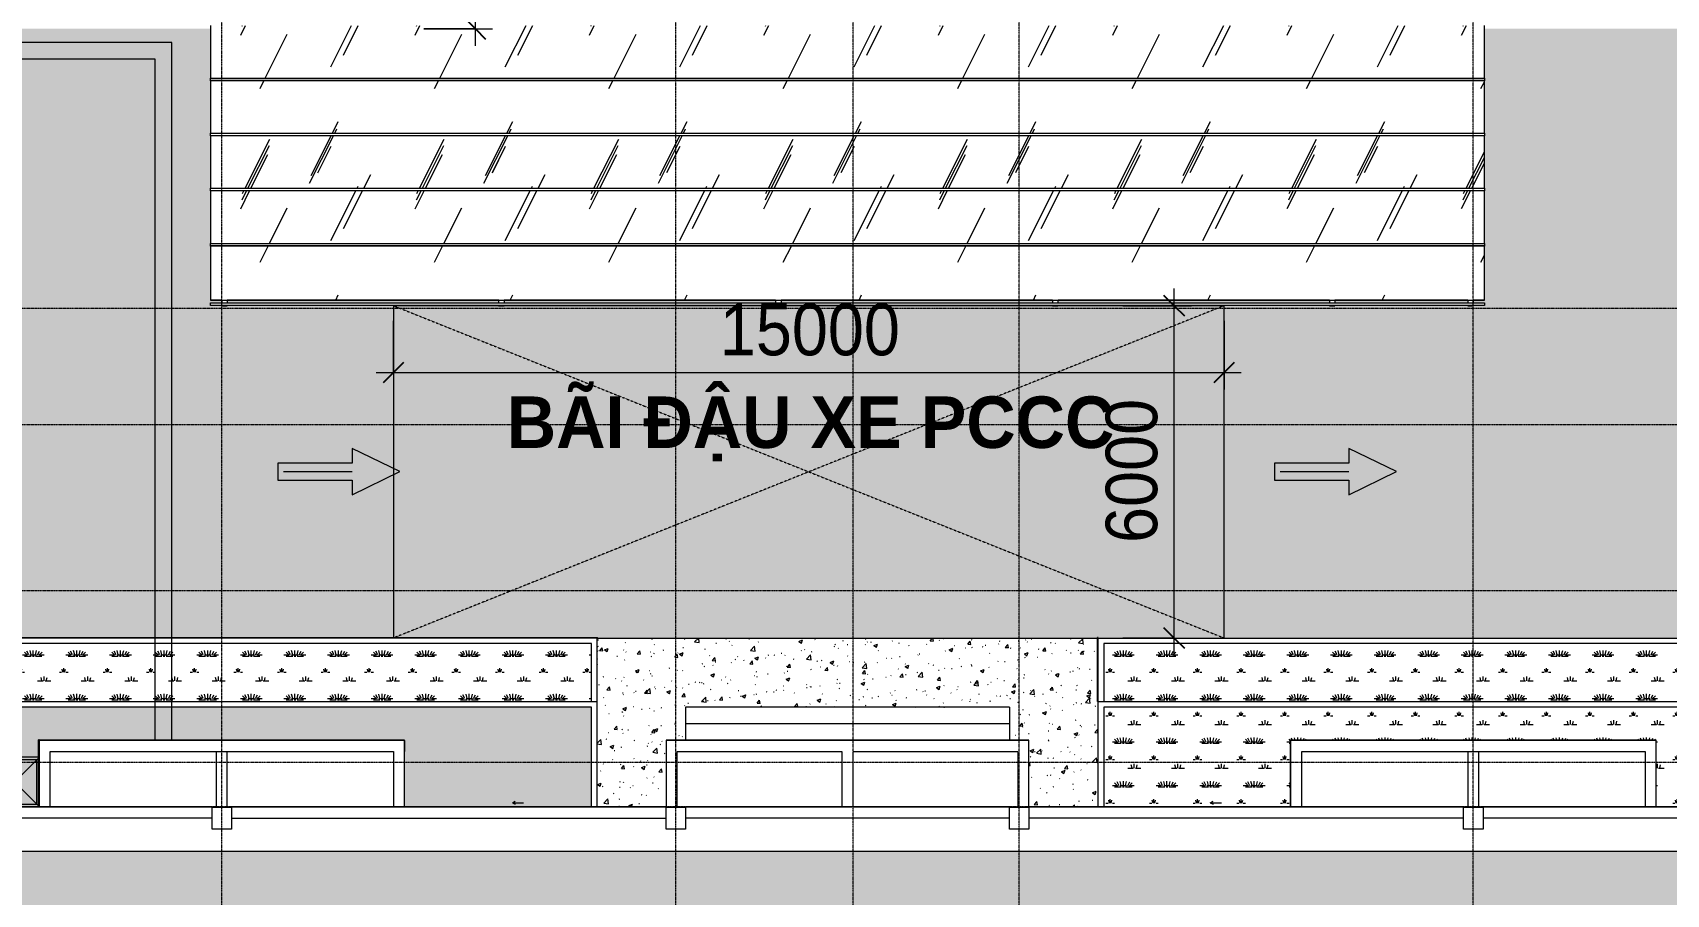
# Model space of a CAD drawing. Header units: millimetres. Extents: x 5117 to 246734, y -48177 to 129208.
# Drawn here: x 65738 to 95238, y 42959 to 58515 of the extents above; entities that cross this region are included whole.
import ezdxf

# ---------------------------------------------------------------- set-up
doc = ezdxf.new("R2010")
doc.units = ezdxf.units.MM
doc.linetypes.add('Dash', pattern=[6, 3, -3])
doc.linetypes.add('Grid Line', pattern=[22.225, 12.7, -3.175, 3.175, -3.175])
for name, color, linetype, lineweight in [('0-1', 7, 'Continuous', 5), ('A-ANNO-DIMS', 211, 'Continuous', 9), ('A-ANNO-DIMS-310', 211, 'Continuous', 9), ('A-ANNO-NOTE', 131, 'Continuous', 9), ('A-FLOR', 192, 'Continuous', 9), ('A-FLOR-1', 7, 'Continuous', 9), ('A-FLOR-PATT', 8, 'Continuous', 9), ('A-FLOR-PATT-2', 9, 'Continuous', 9), ('A-FLOR-PATT-3', 10, 'Continuous', 9), ('A-GLAZ', 151, 'Continuous', 9), ('A-GLAZ-CURT', 52, 'Continuous', 9), ('A-GLAZ-CWMG', 51, 'Continuous', 9), ('A-WALL', 113, 'Continuous', 9), ('C-PRKG', 70, 'Continuous', 9), ('C-PRKG-HDLN', 70, 'Dash', 9), ('G-ANNO-TEXT-1', 7, 'Continuous', 9), ('G-IMPT', 8, 'Continuous', 9), ('M-EQPM', 50, 'Continuous', 9), ('S-BEAM-1', 7, 'Continuous', 9), ('S-COLS', 52, 'Continuous', 9), ('S-COLS-1', 7, 'Continuous', 9), ('S-GRID-1', 1, 'Grid Line', 9), ('S-STRS', 31, 'Continuous', 9)]:
    doc.layers.add(name, color=color, linetype=linetype, lineweight=lineweight)
doc.styles.add('Arial_9', font='arial_0.ttf', dxfattribs={"width": 0.9, "height": 930})
doc.styles.add('Arial_B_3', font='arialbd_0.ttf', dxfattribs={"width": 0.95, "height": 930})
doc.dimstyles.new('1_Dim_chi_tiet_khu_đất_2', dxfattribs={"dimscale": 304.8, "dimtxt": 948.841242, "dimasz": 1.220472, "dimexe": 1.01706, "dimexo": 0.0625, "dimgap": 0.101706, "dimtad": 1, "dimdec": 0, "dimrnd": 5, "dimzin": 0, "dimdsep": 46, "dimtxsty": 'Arial_9', "dimblk1": 'OBLIQUE', "dimblk2": 'OBLIQUE', "dimsah": 1, "dimcen": 0.09, "dimdle": 1.01706, "dimazin": 0, "dimtfac": 1, "dimtdec": 4, "dimtix": 1, "dimtmove": 0, "dimatfit": 3, "dimfxl": 3.051181, "dimfxlon": 1, "dimtvp": 1, "dimtolj": 1, "dimtzin": 0, "dimarcsym": 2})
pattern_1 = [(0, (236.2, 15.75), (787.4, 787.4), [118.11, -23.622, 31.496, -23.622, -590.55]), (0, (236.2, 15.75), (787.4, 787.4), [-196.85, 118.11, -472.44]), (0, (196.85, 39.4), (787.4, 787.4), [78.74, -59.055, 118.11, -59.055, -472.44]), (0, (196.85, 39.4), (787.4, 787.4), [-314.96, 78.74, -393.7]), (0, (472.44, 354.3), (787.4, 787.4), [98.425, -39.37, 98.425, -551.18]), (0, (78.74, 511.8), (787.4, 787.4), [39.37, -78.74, 39.37, -629.92]), (90, (157.5, 511.8), (-787.4, 787.4), [70.866, -716.534]), (90, (393.7, 39.4), (-787.4, 787.4), [78.74, -708.66]), (90, (590.55, 354.3), (-787.4, 787.4), [78.74, -708.66]), (45, (496.06, 31.5), (0, 787.4002), [78.74, -1034.812]), (135, (291.34, 31.5), (-787.4002, 6e-14), [78.74, -1034.812]), (63.435, (472.44, 35.43), (-0.0007, 787.4), [78.74, -1681.94]), (75.964, (433.07, 39.37), (-0.00383, 787.3999), [78.74, -3167.793]), (75.964, (629.92, 354.33), (-0.00383, 787.3999), [62.992, -3183.541]), (75.964, (173.23, 511.81), (-0.00383, 787.3999), [55.118, -3191.415]), (104.036, (354.33, 39.37), (0.00383, 787.3999), [78.74, -3167.793]), (104.036, (551.18, 354.33), (0.00383, 787.3999), [62.992, -3183.541]), (104.036, (141.73, 511.81), (0.00383, 787.3999), [55.118, -3191.415]), (116.565, (314.96, 35.43), (0.0007, 787.4), [78.74, -1681.939])]
pattern_2 = [(63.321, (3699.9, 1092.1), (-0.012, 3133.974), [1096.06, -5918.72]), (63.321, (550.3, 1092.1), (-0.012, 3133.974), [1096.06, -5918.72]), (63.321, (5207.6, 1697.6), (-0.012, 3133.974), [1096.06, -5918.72]), (63.321, (2058, 1697.6), (-0.012, 3133.974), [1096.06, -5918.72]), (63.321, (4979.4, 1483.8), (-0.012, 3133.974), [1096.06, -5918.72]), (63.321, (1829.8, 1483.8), (-0.012, 3133.974), [1096.06, -5918.72]), (63.321, (4746.8, 2707.9), (-0.012, 3133.974), [532.735, -6482.04]), (63.321, (1597.2, 2707.9), (-0.012, 3133.974), [532.735, -6482.04]), (63.321, (4594.7, 2518.5), (-0.012, 3133.974), [1096.06, -5918.72]), (63.321, (1445, 2518.5), (-0.012, 3133.974), [1096.06, -5918.72]), (63.321, (4621.5, 2654.5), (-0.012, 3133.974), [1096.06, -5918.72]), (63.321, (1471.9, 2654.5), (-0.012, 3133.974), [1096.06, -5918.72]), (63.321, (3350.8, 2057.8), (-0.012, 3133.974), [1096.06, -5918.72]), (63.321, (201.2, 2057.8), (-0.012, 3133.974), [1096.06, -5918.72]), (63.321, (3377.6, 2218.1), (-0.012, 3133.974), [1096.06, -5918.72]), (63.321, (228, 2218.1), (-0.012, 3133.974), [1096.06, -5918.72]), (63.321, (3384.9, 2333.7), (-0.012, 3133.974), [1096.06, -5918.72]), (63.321, (235.3, 2333.7), (-0.012, 3133.974), [1096.06, -5918.72])]

# ---------------------------------------------------------------- blocks, each defined once
blk = doc.blocks.new('NCV_TKTC_KET CAU_rvt-1-TKCS_MB TỔNG THỂ MÁI')
at = {"layer": 'A-FLOR-1'}
for p, q in [((72453, 45737), (65853, 45737)), ((65853, 45737), (65853, 44537)), ((72453, 44537), (72453, 45737)), ((83728, 45737), (77178, 45737)), ((77178, 45737), (77178, 44537)), ((83728, 44537), (83728, 45737)), ((95053, 45737), (88453, 45737)), ((88453, 45737), (88453, 44537)), ((95053, 44537), (95053, 45737)), ((65853, 44546), (65853, 44537)), ((112053, 44535), (48853, 44535)), ((77178, 44537), (72453, 44537)), ((48053, 43735), (112853, 43735))]:
    blk.add_line(p, q, dxfattribs=at)
at = {"layer": 'S-BEAM-1'}
for p, q in [((66053, 45737), (65853, 45737)), ((65853, 45737), (65853, 44537)), ((72453, 45737), (66053, 45737)), ((72453, 45737), (72453, 45537)), ((77378, 45737), (77178, 45737)), ((77178, 45737), (77178, 44537)), ((83728, 45737), (77378, 45737)), ((83728, 45537), (83728, 45737)), ((88653, 45737), (88453, 45737)), ((88453, 45737), (88453, 44537)), ((95053, 45737), (88653, 45737)), ((95053, 45537), (95053, 45737)), ((66053, 44537), (66053, 45537)), ((66053, 45537), (72253, 45537)), ((69053, 45537), (69253, 45537)), ((69053, 45537), (69053, 44537)), ((69253, 44537), (69253, 45537)), ((72253, 45537), (72253, 44536)), ((72453, 44536), (72453, 45537)), ((77378, 44537), (77378, 45537)), ((77378, 45537), (80352, 45537)), ((80352, 45537), (80352, 44537)), ((80552, 44537), (80552, 45537)), ((80552, 45537), (83528, 45537)), ((83528, 45537), (83528, 44537)), ((83728, 44537), (83728, 45537)), ((88653, 44537), (88653, 45537)), ((88653, 45537), (94853, 45537)), ((91653, 45537), (91853, 45537)), ((91653, 45537), (91653, 44537)), ((91853, 44537), (91853, 45537)), ((94853, 45537), (94853, 44537)), ((95053, 44537), (95053, 45537)), ((68978, 44537), (61128, 44537)), ((61128, 44337), (68978, 44337)), ((68978, 44337), (68978, 44537)), ((69328, 44536), (69328, 44336)), ((77178, 44536), (69328, 44536)), ((69328, 44336), (77178, 44336)), ((77178, 44336), (77178, 44536)), ((77528, 44537), (77528, 44337)), ((83378, 44537), (77528, 44537)), ((77528, 44337), (83378, 44337)), ((83378, 44337), (83378, 44537)), ((83728, 44537), (83728, 44337)), ((91578, 44537), (83728, 44537)), ((83728, 44337), (91578, 44337)), ((91578, 44337), (91578, 44537)), ((91928, 44537), (91928, 44337)), ((99778, 44537), (91928, 44537)), ((91928, 44337), (99778, 44337))]:
    blk.add_line(p, q, dxfattribs=at)
at = {"layer": 'S-COLS-1'}
for p, q in [((68978, 44535), (69328, 44535)), ((68978, 44135), (68978, 44535)), ((69328, 44535), (69328, 44135)), ((77178, 44535), (77528, 44535)), ((77178, 44135), (77178, 44535)), ((77528, 44535), (77528, 44135)), ((83378, 44535), (83728, 44535)), ((83378, 44135), (83378, 44535)), ((83728, 44535), (83728, 44135)), ((91578, 44535), (91928, 44535)), ((91578, 44135), (91578, 44535)), ((91928, 44535), (91928, 44135)), ((69328, 44135), (68978, 44135)), ((77528, 44135), (77178, 44135)), ((83728, 44135), (83378, 44135)), ((91928, 44135), (91578, 44135))]:
    blk.add_line(p, q, dxfattribs=at)
blk = doc.blocks.new('BAI XE PCCC - BAI XE PCCC-1475173-TKCS_MB TỔNG THỂ MÁI')
at = {"layer": 'C-PRKG'}
for p, q in [((0, 6000), (0, 10)), ((1900, 6000), (0, 6000)), ((6900, 6000), (2000, 6000)), ((11900, 6000), (7000, 6000)), ((15000, 6000), (12000, 6000)), ((15000, 0), (15000, 6000)), ((3685, 0), (12715, 0))]:
    blk.add_line(p, q, dxfattribs=at)
at = {"layer": 'C-PRKG-HDLN'}
for p, q in [((0, 6000), (15000, 0)), ((15000, 6000), (25, 10))]:
    blk.add_line(p, q, dxfattribs=at)
blk = doc.blocks.new('TKTC_XREF_260130_MB TUM MAI - TKTC_XREF_260130_MB TUM MAI_dwg-4167669-TKCS_MB TỔNG THỂ MÁI')
at = {"layer": 'G-IMPT', "flags": 128}
for points in [[(-130699, -816632), (-130699, -815432), (-137299, -815432), (-137299, -816631)], [(-119424, -816631), (-119424, -815432), (-125974, -815432), (-125974, -816632)], [(-108099, -816631), (-108099, -815432), (-114699, -815432), (-114699, -816631)]]:
    blk.add_lwpolyline(points, dxfattribs=at)
blk = doc.blocks.new('TKTC_XREF_260130_MB TUM MAI - TKTC_XREF_251221_MB TUM MAI-2041484-TKCS_MB TỔNG THỂ MÁI')
blk.add_blockref('TKTC_XREF_260130_MB TUM MAI - TKTC_XREF_260130_MB TUM MAI_dwg-4167669-TKCS_MB TỔNG THỂ MÁI', (169499, 843934))
blk = doc.blocks.new('TKTC_NAP THAM BE NUOC NGAM_260130 - TKTC_XREF_260130_NAP THAM BE NUOC NGAM_dwg-4013458-TKCS_MB TỔNG THỂ MÁI')
at = {"layer": 'G-IMPT'}
for p, q in [((-134909, 153915), (-149699, 153915)), ((-134909, 141315), (-134909, 153915)), ((-149699, 153255), (-148857, 152413)), ((-148817, 153256), (-149661, 152413)), ((-142334, 149190), (-148509, 149190)), ((-149101, 141006), (-148217, 140123)), ((-148217, 141006), (-149101, 140123)), ((-138191, 141006), (-137319, 140135)), ((-137319, 140995), (-138191, 140123))]:
    blk.add_line(p, q, dxfattribs=at)
at = {"layer": 'G-IMPT', "flags": 128}
for points in [[(-149699, 153615), (-142334, 153615), (-142334, 149190), (-148509, 149190)], [(-149699, 153615), (-142334, 153615), (-142334, 149190)], [(-135209, 141315), (-135209, 153615), (-142034, 153615), (-142034, 148890), (-148509, 148890)], [(-148809, 152413), (-148809, 153265), (-149699, 153265)], [(-148209, 140115), (-148209, 141015), (-149109, 141015), (-149109, 140115)], [(-137319, 141015), (-138199, 141015), (-138199, 140115)]]:
    blk.add_lwpolyline(points, dxfattribs=at)
for points in [[(-149659, 152415), (-148859, 152415), (-148859, 153215), (-149659, 153215)], [(-149059, 140165), (-148259, 140165), (-148259, 140965), (-149059, 140965)], [(-138149, 140165), (-137349, 140165), (-137349, 140965), (-138149, 140965)]]:
    blk.add_lwpolyline(points, close=True, dxfattribs=at)
blk = doc.blocks.new('TKTC_NAP THAM BE NUOC NGAM_260130 - NẮP THĂM BỂ NƯỚC NGẦM-2336355-TKCS_MB TỔNG THỂ MÁI')
blk.add_blockref('TKTC_NAP THAM BE NUOC NGAM_260130 - TKTC_XREF_260130_NAP THAM BE NUOC NGAM_dwg-4013458-TKCS_MB TỔNG THỂ MÁI', (150009, -139815))
blk = doc.blocks.new('TRỤ ĐỂ XE - TRỤ ĐỂ XE-2599187-TKCS_MB TỔNG THỂ MÁI')
at = {"layer": 'S-COLS'}
for p, q in [((50, 4000), (-50, 4000)), ((-50, 3899), (-50, 3951)), ((50, 3899), (50, 3951))]:
    blk.add_line(p, q, dxfattribs=at)
blk = doc.blocks.new('Rectangular Mullion - 40 x 80mm-2342301-TKCS_MB TỔNG THỂ MÁI')
at = {"layer": 'A-GLAZ-CWMG'}
for p, q in [((68948, 53595), (68948, 53635)), ((68948, 53635), (91953, 53635)), ((68948, 53587), (68948, 53595)), ((68948, 53595), (91953, 53595)), ((91953, 53587), (68948, 53587)), ((91953, 53635), (91953, 53595)), ((91953, 53595), (91953, 53587))]:
    blk.add_line(p, q, dxfattribs=at)
blk = doc.blocks.new('System Panel - Glazed-V26-TKCS_MB TỔNG THỂ MÁI')
at = {"layer": 'A-GLAZ-CURT'}
h = blk.add_hatch(dxfattribs=at)
h.set_pattern_fill('FP_34', color=256, style=0, pattern_type=2)
h.set_pattern_definition(pattern_2)
h.paths.add_polyline_path([(79203, 57696), (91953, 57696), (91953, 58643), (68948, 58643), (68948, 57696), (74264, 57696)])
for p, q in [((68948, 58643), (68948, 57696)), ((91953, 57696), (91953, 58643))]:
    blk.add_line(p, q, dxfattribs=at)
blk = doc.blocks.new('System Panel - Glazed-V27-TKCS_MB TỔNG THỂ MÁI')
at = {"layer": 'A-GLAZ-CURT'}
h = blk.add_hatch(dxfattribs=at)
h.set_pattern_fill('FP_34', color=256, style=0, pattern_type=2)
h.set_pattern_definition(pattern_2)
h.paths.add_polyline_path([(84142, 56701), (91953, 56701), (91953, 57648), (68948, 57648), (68948, 56701), (74264, 56701)])
for p, q in [((68948, 57648), (68948, 56701)), ((91953, 56701), (91953, 57648))]:
    blk.add_line(p, q, dxfattribs=at)
blk = doc.blocks.new('System Panel - Glazed-V28-TKCS_MB TỔNG THỂ MÁI')
at = {"layer": 'A-GLAZ-CURT'}
h = blk.add_hatch(dxfattribs=at)
h.set_pattern_fill('FP_34', color=256, style=0, pattern_type=2)
h.set_pattern_definition(pattern_2)
h.paths.add_polyline_path([(84142, 55706), (91953, 55706), (91953, 56653), (68948, 56653), (68948, 55706), (74264, 55706)])
for p, q in [((68948, 56653), (68948, 55706)), ((91953, 55706), (91953, 56653))]:
    blk.add_line(p, q, dxfattribs=at)
blk = doc.blocks.new('System Panel - Glazed-V29-TKCS_MB TỔNG THỂ MÁI')
at = {"layer": 'A-GLAZ-CURT'}
h = blk.add_hatch(dxfattribs=at)
h.set_pattern_fill('FP_34', color=256, style=0, pattern_type=2)
h.set_pattern_definition(pattern_2)
h.paths.add_polyline_path([(84142, 54711), (91953, 54711), (91953, 55658), (68948, 55658), (68948, 54711), (74264, 54711)])
for p, q in [((68948, 55658), (68948, 54711)), ((91953, 54711), (91953, 55658))]:
    blk.add_line(p, q, dxfattribs=at)
blk = doc.blocks.new('Rectangular Mullion - 40 x 80mm-2342299-TKCS_MB TỔNG THỂ MÁI')
at = {"layer": 'A-GLAZ-CWMG'}
for p, q in [((68948, 58651), (68948, 58691)), ((68948, 58691), (91953, 58691)), ((68948, 58643), (68948, 58651)), ((68948, 58651), (91953, 58651)), ((91953, 58643), (68948, 58643)), ((91953, 58691), (91953, 58651)), ((91953, 58651), (91953, 58643))]:
    blk.add_line(p, q, dxfattribs=at)
blk = doc.blocks.new('System Panel - Glazed-V30-TKCS_MB TỔNG THỂ MÁI')
at = {"layer": 'A-GLAZ-CURT'}
h = blk.add_hatch(dxfattribs=at)
h.set_pattern_fill('FP_34', color=256, style=0, pattern_type=2)
h.set_pattern_definition(pattern_2)
h.paths.add_polyline_path([(69324, 53688), (91953, 53688), (91953, 54663), (68948, 54663), (68948, 53688)])
for p, q in [((68948, 54663), (68948, 53688)), ((91953, 53688), (91953, 54663)), ((68948, 53688), (91953, 53688)), ((68948, 53688), (68948, 53687)), ((69153, 53687), (68948, 53687)), ((74153, 53687), (69253, 53687)), ((79153, 53687), (74253, 53687)), ((84153, 53687), (79253, 53687)), ((89153, 53687), (84253, 53687)), ((91653, 53687), (89253, 53687)), ((91953, 53687), (91753, 53687)), ((91953, 53688), (91953, 53687))]:
    blk.add_line(p, q, dxfattribs=at)
blk = doc.blocks.new('1_FAMILY RVT - W01-WxH 1400x1400xmm-389822-TKCS_MB TỔNG THỂ MÁI')
at = {"layer": 'A-GLAZ'}
for q in [(299.2, 197.79), (299.2, 146.99), (451.6, 172.39)]:
    blk.add_line((248.4, 172.39), q, dxfattribs=at)
blk = doc.blocks.new('TKTC_QUAT HUT KHOI_260130 - TKTC_QUAT HUT KHOI_260130_dwg-4168555-TKCS_MB TỔNG THỂ MÁI')
at = {"layer": 'G-IMPT', "flags": 128}
blk.add_lwpolyline([(112042, 45740), (107977, 45740), (107977, 44541), (103252, 44541), (103252, 45741), (99779, 45741), (99779, 44541), (95052, 44541), (95052, 45741), (88452, 45741), (88452, 44541), (83727, 44541), (83727, 45741), (77177, 45741), (77177, 44541), (72452, 44541), (72452, 45741), (65852, 45741), (65852, 44541)], dxfattribs=at)
blk = doc.blocks.new('TKTC_QUAT HUT KHOI_260130 - TKTC_QUAT HUT KHOI_260130-2046036-TKCS_MB TỔNG THỂ MÁI')
blk.add_blockref('TKTC_QUAT HUT KHOI_260130 - TKTC_QUAT HUT KHOI_260130_dwg-4168555-TKCS_MB TỔNG THỂ MÁI', (-33652, -17239))
blk = doc.blocks.new('TKTC_BON NUOC MAI_260130 - TKTC_BON NUOC MAI_260130_dwg-3426650-TKCS_MB TỔNG THỂ MÁI')
at = {"layer": 'G-IMPT', "flags": 128}
blk.add_lwpolyline([(-91109, -815433), (-95174, -815433), (-95174, -816632), (-99899, -816632), (-99899, -815432), (-103373, -815432), (-103373, -816632), (-108099, -816632), (-108099, -815432), (-114699, -815432), (-114699, -816632), (-119424, -816632), (-119424, -815432), (-125974, -815432), (-125974, -816632), (-130699, -816632), (-130699, -815432), (-137299, -815432), (-137299, -816632), (-142024, -816632)], dxfattribs=at)
blk = doc.blocks.new('TKTC_BON NUOC MAI_260130 - TKTC_BON NUOC MAI_260130-2047084-TKCS_MB TỔNG THỂ MÁI')
blk.add_blockref('TKTC_BON NUOC MAI_260130 - TKTC_BON NUOC MAI_260130_dwg-3426650-TKCS_MB TỔNG THỂ MÁI', (169499, 843934))
blk = doc.blocks.new('DIMBLOCK9-TKCS_MB TỔNG THỂ MÁI')
at = {"layer": 'A-ANNO-DIMS-310', "lineweight": 25}
for p, q in [((86352, 53586), (86166, 53772)), ((86352, 53586), (86538, 53400)), ((86352, 47586), (86166, 47772)), ((86352, 47586), (86538, 47400))]:
    blk.add_line(p, q, dxfattribs=at)
at = {"layer": 'A-ANNO-DIMS-310'}
for p, q in [((86352, 47276), (86352, 53896)), ((85422, 53586), (86662, 53586)), ((86352, 53586), (85422, 53586)), ((85422, 47586), (86662, 47586)), ((86352, 47586), (85422, 47586))]:
    blk.add_line(p, q, dxfattribs=at)
at = {"layer": 'A-ANNO-DIMS-310', "color": 0, "insert": (85114, 49302), "char_height": 930, "width": 3083, "attachment_point": 1, "rotation": 90, "line_spacing_factor": 0.941778, "style": 'Arial_9'}
blk.add_mtext('6000', dxfattribs=at)
blk = doc.blocks.new('_Oblique')
at = {"color": 0, "linetype": 'ByBlock', "lineweight": -2}
blk.add_line((-0.5, -0.5), (0.5, 0.5), dxfattribs=at)
blk = doc.blocks.new('DIMBLOCK10-TKCS_MB TỔNG THỂ MÁI')
at = {"layer": 'A-ANNO-DIMS-310'}
for p, q in [((72253, 53312), (72253, 52072)), ((72253, 52382), (72253, 53312)), ((87253, 53312), (87253, 52072)), ((87253, 52382), (87253, 53312)), ((71943, 52382), (87563, 52382))]:
    blk.add_line(p, q, dxfattribs=at)
at = {"layer": 'A-ANNO-DIMS-310', "lineweight": 25}
for p, q in [((72253, 52382), (72439, 52568)), ((87253, 52382), (87439, 52568)), ((72253, 52382), (72067, 52196)), ((87253, 52382), (87067, 52196))]:
    blk.add_line(p, q, dxfattribs=at)
at = {"layer": 'A-ANNO-DIMS-310', "color": 0, "insert": (78147, 53620), "char_height": 930, "width": 3853.76, "attachment_point": 1, "line_spacing_factor": 0.941778, "style": 'Arial_9'}
blk.add_mtext('15000', dxfattribs=at)
blk = doc.blocks.new('MUI TEN - Moc lat gach-622134-TKCS_MB TỔNG THỂ MÁI')
at = {"layer": 'A-ANNO-NOTE'}
blk.add_hatch(color=256, dxfattribs=at).paths.add_polyline_path([(-0.511, 2.7), (-1.367, 2.7), (-0.011, 5.48), (1.345, 2.7), (0.489, 2.7), (0.489, -1.628), (-0.511, -1.628)])
for p, q in [((-0.011, 5.48), (-1.367, 2.7)), ((1.345, 2.7), (-0.011, 5.48)), ((-1.367, 2.7), (-0.511, 2.7)), ((-0.511, 2.7), (-0.511, -1.628)), ((-0.011, -1.298), (-0.011, 2.7)), ((0.489, -1.628), (0.489, 2.7)), ((0.489, 2.7), (1.345, 2.7)), ((-0.511, -1.628), (0.489, -1.628))]:
    blk.add_line(p, q, dxfattribs=at)
blk = doc.blocks.new('DIMBLOCK38-TKCS_MB TỔNG THỂ MÁI')
at = {"layer": 'A-ANNO-DIMS-310', "lineweight": 25}
for p, q in [((73732, 75436), (73546, 75622)), ((73732, 75436), (73918, 75250)), ((73732, 58586), (73546, 58772)), ((73732, 58586), (73918, 58400))]:
    blk.add_line(p, q, dxfattribs=at)
at = {"layer": 'A-ANNO-DIMS-310'}
for p, q in [((73732, 58276), (73732, 75746)), ((72802, 75436), (74042, 75436)), ((73732, 75436), (72802, 75436)), ((72802, 58586), (74042, 58586)), ((73732, 58586), (72802, 58586))]:
    blk.add_line(p, q, dxfattribs=at)
at = {"layer": 'A-ANNO-DIMS-310', "color": 0, "insert": (72494, 65406), "char_height": 930, "width": 3853.76, "attachment_point": 1, "rotation": 90, "line_spacing_factor": 0.941778, "style": 'Arial_9'}
blk.add_mtext('16850', dxfattribs=at)

msp = doc.modelspace()

# ---------------------------------------------------------------- hatches: boundary and pattern name
at = {"layer": 'A-FLOR-PATT'}
h = msp.add_hatch(dxfattribs=at)
h.set_pattern_fill('FP_14', color=256, style=0, pattern_type=2)
h.set_pattern_definition(pattern_1)
h.paths.add_polyline_path([(61127.6, 46437.4), (75827.6, 46437.4), (75827.6, 47486.3), (61127.6, 47486.3)])
h = msp.add_hatch(dxfattribs=at)
h.set_pattern_fill('FP_14', color=256, style=0, pattern_type=2)
h.set_pattern_definition(pattern_1)
h.paths.add_polyline_path([(98958.7, 46437.4), (99767.6, 46437.4), (99767.6, 47486.3), (85077.6, 47486.3), (85077.6, 46437.4), (94019.6, 46437.4)])
h = msp.add_hatch(dxfattribs=at)
h.set_pattern_fill('FP_14', color=256, style=0, pattern_type=2)
h.set_pattern_definition(pattern_1)
h.paths.add_polyline_path([(75827.6, 44536.9), (75827.6, 46337.4), (55452.6, 46337.4), (55452.6, 45136.9), (53452.6, 45136.9), (53452.6, 44536.9), (57652.6, 44536.9), (57652.6, 45737.4), (61127.6, 45735.3), (61127.6, 44537.4), (65852.6, 44537.4), (65852.6, 44546.1), (65842.6, 44546.1), (65842.6, 45747.4), (65852.6, 45747.4), (65852.6, 45737.4), (72452.6, 45736.9), (72452.6, 44536.9), (74263.5, 44536.9)])
h = msp.add_hatch(dxfattribs=at)
h.set_pattern_fill('FP_14', color=256, style=0, pattern_type=2)
h.set_pattern_definition(pattern_1)
h.paths.add_polyline_path([(85077.6, 44536.9), (88452.6, 44536.9), (88452.6, 45737.4), (95052.6, 45736.9), (95052.6, 44536.9), (99767.6, 44537.9), (99767.6, 46337.4), (85077.6, 46337.4)])
at = {"layer": 'A-FLOR-PATT-2'}
h = msp.add_hatch(dxfattribs=at)
h.set_pattern_fill('FP_1', color=256, style=0, pattern_type=2)
h.set_pattern_definition([(0, (0, 0), (2519.68, 629.92), [103.937, -1785.823, 103.937, -1785.823, -10078.72]), (0, (0, 0), (2519.68, 629.92), [-3779.52, 103.937, -3675.583, 103.937, -1785.823, -4409.44]), (0, (0, 0), (2519.68, 629.92), [-9448.8, 103.937, -1155.903, 103.937, -3045.663]), (120, (944.9, 314.96), (-1805.3667, 1867.147), [103.937, -1785.823, 103.937, -11864.543]), (120, (944.9, 314.96), (-1805.3667, 1867.147), [-1993.697, -1785.823, 103.937, -3675.583, -6299.2]), (120, (944.9, 314.96), (-1805.3667, 1867.147), [-7559.04, 103.937, -1785.823, 103.937, -4305.503]), (120, (944.9, 314.96), (-1805.3667, 1867.147), [-9552.737, -1155.903, 103.937, -3045.663]), (240, (1259.84, 1574.8), (-714.3133, -2497.067), [103.937, -1785.823, 103.937, -11864.543]), (240, (1259.84, 1574.8), (-714.3133, -2497.067), [-1993.697, -1785.823, 103.937, -3675.583, -6299.2]), (240, (1259.84, 1574.8), (-714.3133, -2497.067), [-7559.04, 103.937, -1785.823, 103.937, -4305.503]), (240, (1259.84, 1574.8), (-714.3133, -2497.067), [-9552.737, -1155.903, 103.937, -3045.663])])
h.paths.add_polyline_path([(116902.6, 18036.9), (126450.6, 18036.9), (126450.6, 33076.9), (119902.6, 33076.9), (119902.6, 37786.9), (126450.6, 37786.9), (126450.6, 77435.3), (119062.6, 77435.3), (119062.6, 70736.9), (114152.6, 70736.9), (114152.6, 77435.3), (106750.6, 77435.3), (106750.6, 70561.9), (108250.6, 70561.9), (108250.6, 54161.9), (112852.7, 54161.9), (112852.7, 53461.9), (112952.6, 53461.9), (112952.6, 52471.9), (116462.6, 52471.9), (116462.6, 44727), (112852.6, 44727), (112852.6, 43735.3), (48052.7, 43735.3), (48052.7, 44727), (44442.6, 44727), (44442.6, 52471.9), (47952.6, 52471.9), (47952.6, 53461.9), (48052.7, 53461.9), (48052.7, 54161.9), (52652.6, 54161.9), (52652.6, 70561.9), (54152.6, 70561.9), (54152.6, 77436.9), (46762.4, 77436.9), (46762.4, 70736.9), (41852.6, 70736.9), (41852.6, 77435.3), (34450.6, 77435.3), (34450.6, 37786.9), (41002.6, 37786.9), (41002.6, 37796.9), (41012.6, 37796.9), (41012.6, 33076.9), (41002.6, 33076.9), (41002.6, 33086.9), (34450.6, 33086.9), (34450.6, 18037.4), (44002.6, 18037.4), (44002.6, 25337.4), (76452.6, 25337.4), (76452.6, 33536.9), (76442.6, 33537.2), (76442.6, 33546.9), (84387.6, 33546.9), (84387.6, 25337.4), (116902.6, 25337.4), (116902.6, 18342.4)])
h.paths.add_polyline_path([(116252.6, 52961.9), (115852.6, 52961.9), (115852.6, 53461.9), (116352.6, 53461.9), (116352.6, 52961.9), (116252.6, 52961.9)])
h.paths.add_polyline_path([(44652.5, 52961.9), (44552.5, 52961.9), (44552.5, 53461.9), (45052.6, 53461.9), (45052.6, 52961.9), (44652.6, 52961.9)])
h.paths.add_polyline_path([(116252.6, 53061.9), (116252.6, 53061.9), (116252.6, 53361.9)])
h.paths.add_polyline_path([(44652.5, 53061.9), (44652.6, 53062), (44652.5, 53361.3)])
h = msp.add_hatch(dxfattribs=at)
h.set_pattern_fill('FP_2', color=256, style=0, pattern_type=2)
h.set_pattern_definition([(50, (0, 0), (2259.083, -197.644), [236.22, -2598.42]), (355, (0, 0), (-437.01, 2369.104), [188.976, -2078.736]), (100.451, (188.3, -16.5), (1822.088, 2171.446), [200.756, -2208.317]), (46.184, (0, 630), (3361.38, -521.33), [354.33, -3897.63]), (96.636, (280, 586.5), (2943.79, 3068.1), [301.134, -3312.475]), (351.184, (0, 630), (2943.82, 3068.07), [283.464, -3118.104]), (21, (315, 472.4), (1880.018, -1268.089), [236.22, -2598.42]), (326, (315, 472.4), (766.346, 2283.932), [188.976, -2078.736]), (71.451, (471.6, 366.8), (2646.372, 1015.824), [200.756, -2208.317]), (37.5, (0, 0), (38.299, 1048.482), [103.937, -1949.602, 103.937, -2006.295, -2086.61]), (37.5, (0, 0), (38.299, 1048.482), [-4163.77, 103.937, -1982.673]), (7.5, (0, 0), (828.564, 1242.239), [103.937, -1099.21, 103.937, -1902.358, -795.274]), (7.5, (0, 0), (828.564, 1242.239), [-3209.442, 103.937, -691.337]), (327.5, (-702.4, 0), (1681.327, -71.0387), [103.937, -683.463, 103.937, -2352.751, -3259.836]), (327.5, (-702.4, 0), (1681.327, -71.0387), [-3244.088, 103.937, -3155.9]), (317.5, (-1017.3, 0), (1836.803, 315.291), [103.937, -919.683, 103.937, -1527.556, -2314.956]), (317.5, (-1017.3, 0), (1836.803, 315.291), [-2655.113, 103.937, -2211.02])])
h.paths.add_polyline_path([(116902.6, 18036.9), (126450.6, 18036.9), (126450.6, 33076.9), (119902.6, 33076.9), (119902.6, 37786.9), (126450.6, 37786.9), (126450.6, 77435.3), (119062.6, 77435.3), (119062.6, 70736.9), (114152.6, 70736.9), (114152.6, 77435.3), (106750.6, 77435.3), (106750.6, 70561.9), (108250.6, 70561.9), (108250.6, 54161.9), (112852.7, 54161.9), (112852.7, 53461.9), (112952.6, 53461.9), (112952.6, 52471.9), (116462.6, 52471.9), (116462.6, 44727), (112852.6, 44727), (112852.6, 43735.3), (48052.7, 43735.3), (48052.7, 44727), (44442.6, 44727), (44442.6, 52471.9), (47952.6, 52471.9), (47952.6, 53461.9), (48052.7, 53461.9), (48052.7, 54161.9), (52652.6, 54161.9), (52652.6, 70561.9), (54152.6, 70561.9), (54152.6, 77436.9), (46762.4, 77436.9), (46762.4, 70736.9), (41852.6, 70736.9), (41852.6, 77435.3), (34450.6, 77435.3), (34450.6, 37786.9), (41002.6, 37786.9), (41002.6, 37796.9), (41012.6, 37796.9), (41012.6, 33076.9), (41002.6, 33076.9), (41002.6, 33086.9), (34450.6, 33086.9), (34450.6, 18037.4), (44002.6, 18037.4), (44002.6, 25337.4), (76452.6, 25337.4), (76452.6, 33536.9), (76442.6, 33537.2), (76442.6, 33546.9), (84387.6, 33546.9), (84387.6, 25337.4), (116902.6, 25337.4), (116902.6, 18342.4)])
h.paths.add_polyline_path([(116252.6, 52961.9), (115852.6, 52961.9), (115852.6, 53461.9), (116352.6, 53461.9), (116352.6, 52961.9), (116252.6, 52961.9)])
h.paths.add_polyline_path([(44652.5, 52961.9), (44552.5, 52961.9), (44552.5, 53461.9), (45052.6, 53461.9), (45052.6, 52961.9), (44652.6, 52961.9)])
h.paths.add_polyline_path([(116252.6, 53061.9), (116252.6, 53061.9), (116252.6, 53361.9)])
h.paths.add_polyline_path([(44652.5, 53061.9), (44652.6, 53062), (44652.5, 53361.3)])
at = {"layer": 'A-FLOR-PATT-3'}
h = msp.add_hatch(dxfattribs=at)
h.set_pattern_fill('FP_6', color=256, style=0, pattern_type=2)
h.set_pattern_definition([(50, (0, 0), (677.7247, -59.293), [70.866, -779.526]), (355, (0, 0), (-131.1036, 710.731), [56.693, -623.621]), (100.451, (56.5, -4.94), (546.6267, 651.434), [60.227, -662.495]), (46.184, (0, 189), (1008.414, -156.3987), [106.299, -1169.289]), (96.636, (84, 175.9), (883.1375, 920.431), [90.34, -993.743]), (351.184, (0, 189), (883.146, 920.423), [85.039, -935.431]), (21, (94.5, 141.73), (564.0056, -380.4262), [70.866, -779.526]), (326, (94.5, 141.7), (229.9034, 685.1796), [56.693, -623.621]), (71.451, (141.5, 110), (793.912, 304.7473), [60.227, -662.495]), (37.5, (0, 0), (11.4894, 314.54497), [10.394, -605.668, 10.394, -622.676, -625.983]), (37.5, (0, 0), (11.4894, 314.54497), [-1249.131, 10.394, -615.589]), (7.5, (0, 0), (248.5691, 372.672), [10.394, -350.55, 10.394, -591.495, -238.582]), (7.5, (0, 0), (248.5691, 372.672), [-962.833, 10.394, -228.189]), (327.5, (-210.7, 0), (504.39837, -21.31163), [10.394, -225.826, 10.394, -726.613, -977.951]), (327.5, (-210.7, 0), (504.39837, -21.31163), [-973.226, 10.394, -967.557]), (317.5, (-305.2, 0), (551.0412, 94.5872), [10.394, -296.692, 10.394, -479.054, -694.487]), (317.5, (-305.2, 0), (551.0412, 94.5872), [-796.534, 10.394, -684.093])])
h.paths.add_polyline_path([(85087.1, 47586.3), (99767.6, 47586.3), (99767.6, 47596.3), (100252.6, 47596.3), (100251.8, 50547.9), (100142.6, 50547.9), (100142.6, 50557.9), (100152.6, 50557.9), (100152.6, 55286.3), (98752.6, 55286.3), (98752.6, 55276.3), (98618, 55286.3), (98527.8, 55301.6), (98396.2, 55342.4), (98296.3, 55386.3), (98203.3, 55439.6), (98114.1, 55504.5), (98029, 55582.7), (97958.5, 55662.8), (97891.5, 55759.7), (97840.8, 55852.4), (97798.3, 55956), (97763.7, 56086), (97748.9, 56174.4), (97742.6, 56286.3), (97752.6, 56286.3), (97752.6, 58586.3), (91952.6, 58586.3), (91952.6, 53686.5), (91752.6, 53686.5), (91752.6, 53635.1), (91952.6, 53635.1), (91952.6, 53587.3), (68947.6, 53587.3), (68947.6, 53635.1), (69152.6, 53635.1), (69152.6, 53686.5), (68947.6, 53687.7), (68947.6, 58586.3), (63162.6, 58585.7), (63162.6, 56286.3), (63152.6, 56151.7), (63134.7, 56052.9), (63096.4, 55929.9), (63052.6, 55830), (62991, 55725.3), (62928.2, 55640.9), (62854.8, 55561.4), (62772, 55489.4), (62681.2, 55426.3), (62583.5, 55373.3), (62480.2, 55331.3), (62352.8, 55297.5), (62262.4, 55282.5), (62152.6, 55276.3), (62152.6, 55286.3), (60752.6, 55286.3), (60752.6, 50547.9), (60652.6, 50547.9), (60655.5, 47596.3), (75937.6, 47596.3), (75937.6, 47586.3), (84967.6, 47586.3), (84967.6, 47596.3), (84977.6, 47596.3), (84977.6, 47586.3), (85077.6, 47586.3)])
h.paths.add_polyline_path([(79152.6, 53635.1), (79152.6, 53686.5), (74252.6, 53686.5), (74252.6, 53635.1), (74263.5, 53635.1)])
h.paths.add_polyline_path([(89252.6, 53635.1), (91652.6, 53635.1), (91652.6, 53686.5), (89252.6, 53686.5)])
h.paths.add_polyline_path([(89152.6, 53635.1), (89152.6, 53686.5), (84252.6, 53686.5), (84252.6, 53635.1), (89080.6, 53635.1)])
h.paths.add_polyline_path([(74152.6, 53635.1), (74152.6, 53686.5), (69252.6, 53686.5), (69252.6, 53635.1), (69324.5, 53635.1)])
h.paths.add_polyline_path([(84141.6, 53635.1), (84152.6, 53635.1), (84152.6, 53686.5), (79252.6, 53686.5), (79252.6, 53635.1)])
h = msp.add_hatch(dxfattribs=at)
h.set_pattern_fill('FP_28', color=256, style=0, pattern_type=2)
h.set_pattern_definition([(49.939, (0, 262.6), (677.7246, -59.1715), [70.777, -778.546]), (355.011, (0, 262.6), (-131.108, 709.2066), [56.692, -623.611]), (100.473, (56.5, 257.67), (546.6257, 650.0375), [60.102, -661.122]), (46.123, (0, 451.2), (1008.415, -156.0565), [106.18, -1167.984]), (96.65, (84, 438.2), (883.14, 918.455), [90.149, -991.641]), (351.203, (0, 451.2), (883.14, 918.455), [85.035, -935.384]), (20.959, (94.5, 404), (564.006, -379.6104), [70.847, -779.312]), (326.057, (94.5, 404), (229.9034, 683.711), [56.655, -623.203]), (71.414, (141.5, 372.4), (793.911, 304.0953), [60.111, -661.219]), (37.441, (0, 262.6), (11.4879, 313.8707), [10.385, -605.187, 10.385, -622.182, -625.486]), (37.441, (0, 262.6), (11.4879, 313.8707), [-1248.14, 10.385, -615.101]), (7.484, (0, 262.6), (248.5694, 371.8719), [10.393, -350.538, 10.393, -591.473, -238.573]), (7.484, (0, 262.6), (248.5694, 371.8719), [-962.798, 10.393, -228.18]), (327.556, (-210.7, 262.6), (504.3984, -21.26294), [10.387, -225.687, 10.387, -1703.509]), (327.556, (-210.7, 262.6), (504.3984, -21.26294), [-246.461, -726.163, 10.387, -966.959]), (317.561, (-305.2, 262.6), (551.0414, 94.382), [10.384, -296.402, 10.384, -1172.393]), (317.561, (-305.2, 262.6), (551.0414, 94.382), [-317.169, -478.586, 10.384, -683.424])])
h.paths.add_polyline_path([(84141.6, 44536.9), (84977.6, 44536.9), (84977.6, 46437.4), (84967.6, 46437.4), (84967.6, 47586.3), (75927.6, 47586.3), (75927.6, 44536.9), (77177.6, 44536.9), (77177.6, 45737.4), (77527.6, 45737.4), (77527.6, 46336.9), (83377.6, 46336.9), (83377.6, 45737.4), (83727.6, 45736.9), (83727.6, 44536.9)])

# ---------------------------------------------------------------- linework, layer by layer
at = {"layer": 'A-FLOR'}
for p, q in [((75937.6, 47586.3), (84967.6, 47586.3)), ((88452.6, 44536.9), (88452.6, 45737.4))]:
    msp.add_line(p, q, dxfattribs=at)
at = {"layer": 'A-WALL'}
for p, q in [((75927.6, 47586.3), (54652.6, 47586.3)), ((55452.6, 47596.3), (75937.6, 47596.3)), ((75927.6, 47586.3), (75927.6, 44536.9)), ((75937.6, 47586.3), (75937.6, 47596.3)), ((84967.6, 46437.4), (84967.6, 47596.3)), ((84977.6, 47596.3), (84967.6, 47596.3)), ((84977.6, 44536.9), (84977.6, 47586.3)), ((84977.6, 47586.3), (99767.6, 47586.3)), ((75827.6, 47486.3), (55452.6, 47486.3)), ((75827.6, 46437.4), (75827.6, 47486.3)), ((85077.6, 47486.3), (85077.6, 46437.4)), ((99767.6, 47486.3), (85077.6, 47486.3)), ((75827.6, 46337.4), (55452.6, 46337.4)), ((55462.6, 46437.4), (75927.6, 46437.4)), ((75827.6, 44536.9), (75827.6, 46337.4)), ((84977.6, 46437.4), (99767.6, 46437.4)), ((85077.6, 46337.4), (85077.6, 44536.9)), ((99767.6, 46337.4), (85077.6, 46337.4)), ((65842.6, 44546.1), (65842.6, 45747.4)), ((65852.6, 45747.4), (65842.6, 45747.4)), ((65852.6, 45737.4), (65852.6, 44546.1))]:
    msp.add_line(p, q, dxfattribs=at)
at = {"layer": 'S-GRID-1'}
for p, q in [((69152.6, 23210.6), (69152.6, 78232.7)), ((77352.6, 23210.6), (77352.6, 78232.7)), ((80552.6, 23210.6), (80552.6, 78232.7)), ((83552.6, 23210.6), (83552.6, 78232.7)), ((91752.6, 23210.6), (91752.6, 78232.7)), ((129301.8, 53536.9), (31601.8, 53536.9)), ((129301.8, 51436.9), (31601.8, 51436.9)), ((129301.8, 48436.9), (31601.8, 48436.9)), ((129301.8, 45336.9), (31601.8, 45336.9)), ((125364.8, 44536.9), (35538.8, 44536.9))]:
    msp.add_line(p, q, dxfattribs=at)
at = {"layer": 'S-STRS'}
for p, q in [((83377.6, 46336.9), (77527.6, 46336.9)), ((77527.6, 46336.9), (77527.6, 45737.4)), ((83377.6, 46336.9), (83377.6, 45737.4)), ((83377.6, 46036.9), (77527.6, 46036.9))]:
    msp.add_line(p, q, dxfattribs=at)

# ---------------------------------------------------------------- block references
at = {"layer": '0-1'}
msp.add_blockref('NCV_TKTC_KET CAU_rvt-1-TKCS_MB TỔNG THỂ MÁI', (0, 0), dxfattribs=at)
at = {"layer": 'A-ANNO-NOTE', "xscale": 310, "yscale": 310, "zscale": 310, "rotation": 269.9999996038836}
for p in [(70667.9, 50586.3), (88667.9, 50586.3)]:
    msp.add_blockref('MUI TEN - Moc lat gach-622134-TKCS_MB TỔNG THỂ MÁI', p, dxfattribs=at)
at = {"layer": 'A-GLAZ'}
for p in [(74152.6, 44439.9), (86752.6, 44440.7)]:
    msp.add_blockref('1_FAMILY RVT - W01-WxH 1400x1400xmm-389822-TKCS_MB TỔNG THỂ MÁI', p, dxfattribs=at)
at = {"layer": 'A-GLAZ-CURT'}
for name in ['System Panel - Glazed-V26-TKCS_MB TỔNG THỂ MÁI', 'System Panel - Glazed-V27-TKCS_MB TỔNG THỂ MÁI', 'System Panel - Glazed-V28-TKCS_MB TỔNG THỂ MÁI', 'System Panel - Glazed-V29-TKCS_MB TỔNG THỂ MÁI', 'System Panel - Glazed-V30-TKCS_MB TỔNG THỂ MÁI']:
    msp.add_blockref(name, (0, 0), dxfattribs=at)
at = {"layer": 'A-GLAZ-CWMG'}
for name, p in [('Rectangular Mullion - 40 x 80mm-2342299-TKCS_MB TỔNG THỂ MÁI', (0, -995)), ('Rectangular Mullion - 40 x 80mm-2342299-TKCS_MB TỔNG THỂ MÁI', (0, -1990.1)), ('Rectangular Mullion - 40 x 80mm-2342299-TKCS_MB TỔNG THỂ MÁI', (0, -2985.1)), ('Rectangular Mullion - 40 x 80mm-2342299-TKCS_MB TỔNG THỂ MÁI', (0, -3980.2)), ('Rectangular Mullion - 40 x 80mm-2342301-TKCS_MB TỔNG THỂ MÁI', (0, 0))]:
    msp.add_blockref(name, p, dxfattribs=at)
at = {"layer": 'C-PRKG'}
msp.add_blockref('BAI XE PCCC - BAI XE PCCC-1475173-TKCS_MB TỔNG THỂ MÁI', (72252.6, 47586.3), dxfattribs=at)
at = {"layer": 'M-EQPM'}
for name, p in [('TKTC_BON NUOC MAI_260130 - TKTC_BON NUOC MAI_260130-2047084-TKCS_MB TỔNG THỂ MÁI', (33652.6, 17236.9)), ('TKTC_QUAT HUT KHOI_260130 - TKTC_QUAT HUT KHOI_260130-2046036-TKCS_MB TỔNG THỂ MÁI', (33652.6, 17235.3)), ('TKTC_XREF_260130_MB TUM MAI - TKTC_XREF_251221_MB TUM MAI-2041484-TKCS_MB TỔNG THỂ MÁI', (33652.6, 17233.6)), ('TKTC_NAP THAM BE NUOC NGAM_260130 - NẮP THĂM BỂ NƯỚC NGẦM-2336355-TKCS_MB TỔNG THỂ MÁI', (53152.6, 44236.9))]:
    msp.add_blockref(name, p, dxfattribs=at)
at = {"layer": 'S-COLS', "rotation": 180}
for p in [(69202.6, 57586.3), (74202.6, 57586.3), (79202.6, 57586.3), (84202.6, 57586.3), (89202.6, 57586.3), (91702.6, 57586.3)]:
    msp.add_blockref('TRỤ ĐỂ XE - TRỤ ĐỂ XE-2599187-TKCS_MB TỔNG THỂ MÁI', p, dxfattribs=at)

# ---------------------------------------------------------------- texts
at = {"layer": 'G-ANNO-TEXT-1', "insert": (79784.4, 51361.4), "char_height": 930, "width": 11765.275, "attachment_point": 5, "line_spacing_factor": 0.936439, "style": 'Arial_B_3'}
msp.add_mtext('\\pt3534,7068,10602,14136,17670,21204,24738,28272,31806,35340,38874,42408,45942,49476,53010,56544,60078,63612,67146,70680,74214,77748,81282,84816,88350,91884,95418,98952,1.02486E+005,1.06020E+005,1.09554E+005,1.13088E+005;BÃI ĐẬU XE PCCC', dxfattribs=at)

# ---------------------------------------------------------------- dimensions: what is measured, and where the dimension line sits
at = {"layer": 'A-ANNO-DIMS'}
for base, p1, p2, override, picture, middle in [((73732.3, 75436.3), (72802.3, 58586.3), (72802.3, 75436.3), {"dimpost": '<>', "dimfxl": 16850}, 'DIMBLOCK38-TKCS_MB TỔNG THỂ MÁI', (73226.5, 67011.3)), ((86352.1, 53586.3), (85422.1, 47586.3), (85422.1, 53586.3), {"dimpost": '<>', "dimfxl": 6000}, 'DIMBLOCK9-TKCS_MB TỔNG THỂ MÁI', (85846.2, 50586.3))]:
    dim = msp.add_linear_dim(base=base, p1=p1, p2=p2, angle=90, dimstyle='1_Dim_chi_tiet_khu_đất_2', override=override, dxfattribs=at)
    dim.commit()
    dim.dimension.update_dxf_attribs({"geometry": picture, "text_midpoint": middle})
dim = msp.add_linear_dim(base=(87252.6, 52382), p1=(72252.6, 53312), p2=(87252.6, 53312), dimstyle='1_Dim_chi_tiet_khu_đất_2', override={"dimpost": '<>', "dimfxl": 15000}, dxfattribs=at)
dim.commit()
dim.dimension.update_dxf_attribs({"geometry": 'DIMBLOCK10-TKCS_MB TỔNG THỂ MÁI', "text_midpoint": (79752.6, 52887.8)})

doc.saveas('drawing.dxf')
